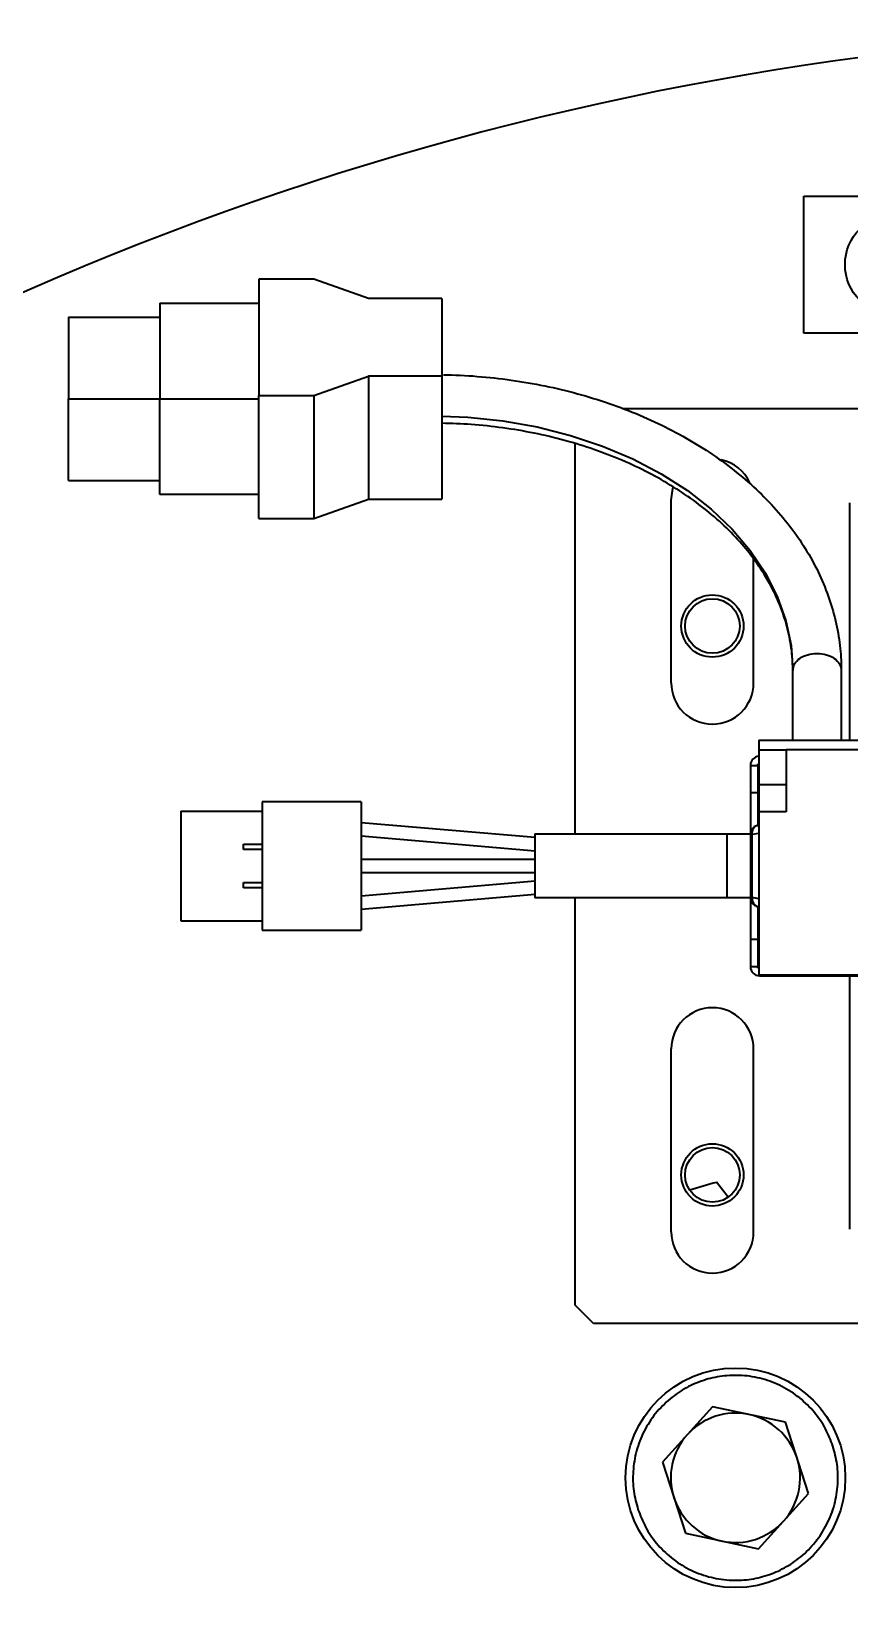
# Model space of a CAD drawing. Header units: millimetres. Extents: x -1052 to 3351, y 0 to 2015.
# Drawn here: x -252.885 to -251.562, y 1732.308 to 1734.842 of the extents above; entities that cross this region are included whole.
import ezdxf

# ---------------------------------------------------------------- set-up
doc = ezdxf.new("R2010")
doc.units = ezdxf.units.MM
doc.layers.add('AM_6', color=2, linetype='Continuous', lineweight=35)

msp = doc.modelspace()

# ---------------------------------------------------------------- linework, layer by layer
at = {"layer": 'AM_6'}
for p, q in [((-251.6358, 1734.3541), (-251.6358, 1734.576)), ((-251.6358, 1734.576), (-250.1566, 1734.576)), ((-252.4281, 1734.4416), (-252.5168, 1734.4416)), ((-252.5168, 1734.4416), (-252.5168, 1734.2533)), ((-252.3393, 1734.4102), (-252.4281, 1734.4416)), ((-252.6766, 1734.4029), (-252.6766, 1734.2481)), ((-252.6766, 1734.4029), (-252.5168, 1734.4029)), ((-252.221, 1734.4102), (-252.3393, 1734.4102)), ((-252.221, 1734.4102), (-252.221, 1734.2847)), ((-252.8245, 1734.3799), (-252.8245, 1734.2481)), ((-252.8245, 1734.3799), (-252.6766, 1734.3799)), ((-250.1566, 1734.3541), (-251.6358, 1734.3541)), ((-252.4281, 1734.2533), (-252.3393, 1734.2847)), ((-252.221, 1734.2847), (-252.3393, 1734.2847)), ((-252.3393, 1734.2847), (-252.3393, 1734.086)), ((-252.221, 1734.2847), (-252.221, 1734.086)), ((-252.8245, 1734.1163), (-252.8245, 1734.2481)), ((-252.8245, 1734.2481), (-252.6766, 1734.2481)), ((-252.6766, 1734.2481), (-252.5168, 1734.2481)), ((-252.6766, 1734.0933), (-252.6766, 1734.2481)), ((-252.5168, 1734.2533), (-252.4281, 1734.2533)), ((-252.5168, 1734.0546), (-252.5168, 1734.2533)), ((-252.4281, 1734.2533), (-252.4281, 1734.0546)), ((-251.929, 1734.2324), (-249.8164, 1734.2324)), ((-252.0056, 1733.5446), (-252.0056, 1734.1756)), ((-252.8245, 1734.1163), (-252.6766, 1734.1163)), ((-252.5168, 1734.0933), (-252.6766, 1734.0933)), ((-252.4281, 1734.0546), (-252.3393, 1734.086)), ((-252.3393, 1734.086), (-252.221, 1734.086)), ((-251.8503, 1733.7887), (-251.8503, 1734.0845)), ((-251.5618, 1733.6964), (-251.5618, 1734.0799)), ((-252.5168, 1734.0546), (-252.4281, 1734.0546)), ((-251.7172, 1733.7887), (-251.7172, 1733.9891)), ((-251.6537, 1733.6964), (-251.6537, 1733.8088)), ((-251.5753, 1733.8088), (-251.5753, 1733.6964)), ((-251.7087, 1733.6964), (-251.5312, 1733.6964)), ((-251.7087, 1733.6964), (-251.7087, 1733.6807)), ((-251.7087, 1733.6807), (-251.6644, 1733.6807)), ((-251.7087, 1733.6807), (-251.7087, 1733.6245)), ((-251.5312, 1733.6807), (-251.6644, 1733.6807)), ((-251.6644, 1733.6807), (-251.6644, 1733.5801)), ((-251.7223, 1733.6555), (-251.7223, 1733.6112)), ((-251.7101, 1733.6555), (-251.7101, 1733.6581)), ((-251.7101, 1733.6555), (-251.7101, 1733.6112)), ((-251.7087, 1733.6555), (-251.7101, 1733.6555)), ((-251.7101, 1733.6112), (-251.7223, 1733.6112)), ((-251.7223, 1733.6112), (-251.7223, 1733.544)), ((-251.7101, 1733.6112), (-251.7101, 1733.5585)), ((-251.7087, 1733.6245), (-251.6644, 1733.6245)), ((-251.7087, 1733.6245), (-251.7087, 1733.5801)), ((-252.3516, 1733.5964), (-252.5113, 1733.5964)), ((-252.5113, 1733.5964), (-252.5113, 1733.3893)), ((-252.3516, 1733.5964), (-252.3516, 1733.3893)), ((-252.643, 1733.5816), (-252.5113, 1733.5816)), ((-252.643, 1733.5816), (-252.643, 1733.4041)), ((-252.3516, 1733.5633), (-252.0701, 1733.5392)), ((-252.3516, 1733.5632), (-252.3502, 1733.5632)), ((-251.712, 1733.558), (-251.7101, 1733.5585)), ((-251.7101, 1733.5585), (-251.7087, 1733.5588)), ((-251.6644, 1733.5801), (-251.7087, 1733.5801)), ((-251.7087, 1733.5801), (-251.7087, 1733.3168)), ((-252.0701, 1733.5169), (-252.3516, 1733.541)), ((-252.0705, 1733.5446), (-251.7599, 1733.5446)), ((-252.0705, 1733.5446), (-252.0705, 1733.4928)), ((-251.7599, 1733.5446), (-251.7221, 1733.5446)), ((-251.7599, 1733.4411), (-251.7599, 1733.5446)), ((-251.7223, 1733.544), (-251.7192, 1733.544)), ((-251.7223, 1733.544), (-251.7223, 1733.4417)), ((-251.7192, 1733.544), (-251.7087, 1733.5458)), ((-251.7192, 1733.4417), (-251.7192, 1733.544)), ((-252.5417, 1733.5195), (-252.5417, 1733.5283)), ((-252.5417, 1733.5283), (-252.5113, 1733.5283)), ((-252.5113, 1733.5195), (-252.5417, 1733.5195)), ((-252.3516, 1733.5039), (-252.0702, 1733.5039)), ((-252.0702, 1733.4817), (-252.3516, 1733.4817)), ((-252.0705, 1733.4928), (-252.0705, 1733.4411)), ((-252.5417, 1733.4573), (-252.5417, 1733.4662)), ((-252.5417, 1733.4662), (-252.5113, 1733.4662)), ((-252.5113, 1733.4573), (-252.5417, 1733.4573)), ((-252.3516, 1733.4447), (-252.0701, 1733.4688)), ((-252.0701, 1733.4465), (-252.3516, 1733.4224)), ((-251.7599, 1733.4411), (-252.0705, 1733.4411)), ((-252.0056, 1732.7828), (-252.0056, 1733.4411)), ((-251.7217, 1733.4411), (-251.7599, 1733.4411)), ((-251.7223, 1733.4417), (-251.7223, 1733.3745)), ((-251.7087, 1733.4399), (-251.7192, 1733.4417)), ((-252.351, 1733.4224), (-252.3516, 1733.4224)), ((-251.7087, 1733.4269), (-251.7101, 1733.4272)), ((-251.7101, 1733.4272), (-251.7101, 1733.3745)), ((-252.643, 1733.4041), (-252.5113, 1733.4041)), ((-252.5113, 1733.3893), (-252.3516, 1733.3893)), ((-251.7223, 1733.3745), (-251.7101, 1733.3745)), ((-251.7223, 1733.3745), (-251.7223, 1733.3301)), ((-251.7101, 1733.3745), (-251.7101, 1733.3301)), ((-251.7087, 1733.3745), (-251.7101, 1733.3745)), ((-251.7101, 1733.3276), (-251.7101, 1733.3301)), ((-251.7101, 1733.3301), (-251.7087, 1733.3301)), ((-251.7087, 1733.3168), (-251.5312, 1733.3168)), ((-251.7075, 1733.3153), (-251.6484, 1733.3153)), ((-251.6484, 1733.3153), (-251.599, 1733.3153)), ((-251.599, 1733.3153), (-251.5323, 1733.3153)), ((-251.5618, 1732.9058), (-251.5618, 1733.3153)), ((-251.8503, 1732.9012), (-251.8503, 1733.197)), ((-251.7172, 1732.9012), (-251.7172, 1733.197)), ((-251.7583, 1732.9572), (-251.7768, 1732.9814)), ((-251.976, 1732.7532), (-252.0056, 1732.7828)), ((-251.0314, 1732.7532), (-251.976, 1732.7532)), ((-251.7837, 1732.6185), (-251.8645, 1732.5287)), ((-251.6656, 1732.5934), (-251.7837, 1732.6185)), ((-251.6283, 1732.4785), (-251.6656, 1732.5934)), ((-251.8645, 1732.5287), (-251.8272, 1732.4139)), ((-251.7091, 1732.3888), (-251.6283, 1732.4785)), ((-251.8272, 1732.4139), (-251.7091, 1732.3888))]:
    msp.add_line(p, q, dxfattribs=at)
for points in [[(-252.221, 1734.2202), (-252.1788, 1734.2184), (-252.1223, 1734.2125), (-252.0668, 1734.2026), (-252.0131, 1734.189), (-251.9614, 1734.1718), (-251.9124, 1734.151), (-251.8666, 1734.1269), (-251.8242, 1734.0998), (-251.7859, 1734.0699), (-251.7519, 1734.0375), (-251.7225, 1734.0028), (-251.6981, 1733.9663), (-251.6788, 1733.9283), (-251.6649, 1733.8891), (-251.6566, 1733.8491), (-251.6538, 1733.8088)], [(-251.8503, 1734.0845), (-251.8476, 1734.1033), (-251.8469, 1734.1054)]]:
    msp.add_lwpolyline(points, dxfattribs=at)
for centre, radius in [((-251.4879, 1734.4651), 0.0814), ((-251.7837, 1733.8808), 0.0503), ((-251.7837, 1733.8808), 0.0441), ((-251.7837, 1732.9933), 0.0503), ((-251.7837, 1732.9933), 0.0441), ((-251.7464, 1732.5036), 0.1775)]:
    msp.add_circle(centre, radius, dxfattribs=at)
for centre, radius, start, end in [((-250.8962, 1729.887), 4.9553, 0, 218.4103), ((-251.7837, 1734.0845), 0.0666, 24.6688, 77.7737), ((-251.7837, 1733.7887), 0.0666, 180, 0), ((-251.7075, 1733.6555), 0.0148, 94.6394, 180), ((-251.7064, 1733.4396), 0.013, 170.4601, 253.3361), ((-251.7075, 1733.3301), 0.0148, 180, 270), ((-251.6483, 1733.3251), 0.00974, 238.0042, 269.4763), ((-251.7837, 1733.197), 0.0666, 0, 180), ((-250.8962, 1729.887), 3.2172, 105.8858, 106.693), ((-251.7837, 1732.9012), 0.0666, 180, 0), ((-251.7464, 1732.5036), 0.1046, 78, 138), ((-251.7464, 1732.5036), 0.1046, 18, 78), ((-251.7464, 1732.5036), 0.1046, 138, 198), ((-251.7464, 1732.5036), 0.1046, 318, 18), ((-251.7464, 1732.5036), 0.1046, 198, 258), ((-251.7464, 1732.5036), 0.1046, 258, 318)]:
    msp.add_arc(centre, radius, start, end, dxfattribs=at)
for points, knots in [([(-252.2185, 1734.287), (-252.2165, 1734.287), (-252.1959, 1734.2869), (-252.1568, 1734.2843), (-252.1017, 1734.278), (-252.0477, 1734.2682), (-251.9949, 1734.2551), (-251.9438, 1734.2389), (-251.8947, 1734.2196), (-251.848, 1734.1973), (-251.804, 1734.1722), (-251.7631, 1734.1445), (-251.7256, 1734.1142), (-251.6917, 1734.0818), (-251.6617, 1734.0473), (-251.6359, 1734.011), (-251.6144, 1733.9733), (-251.5975, 1733.9343), (-251.5852, 1733.8946), (-251.5777, 1733.855), (-251.5754, 1733.8263), (-251.5754, 1733.8112), (-251.5754, 1733.8088)], [0, 0, 0, 0, 0.366761, 3.65593, 6.946432, 10.23793, 13.530738, 16.825084, 20.121051, 23.418503, 26.716998, 30.015302, 33.311846, 36.60445, 39.890354, 43.166419, 46.429558, 49.677369, 52.908848, 56.12497, 59.153486, 59.716125, 59.716125, 59.716125, 59.716125]), ([(-251.6539, 1733.809), (-251.6539, 1733.8136), (-251.654, 1733.83), (-251.6576, 1733.8582), (-251.6663, 1733.8934), (-251.6797, 1733.928), (-251.6975, 1733.9615), (-251.7196, 1733.9939), (-251.7457, 1734.0247), (-251.7757, 1734.0539), (-251.8093, 1734.0811), (-251.8464, 1734.1062), (-251.8865, 1734.1289), (-251.9294, 1734.1491), (-251.9748, 1734.1667), (-252.0224, 1734.1814), (-252.0716, 1734.1931), (-252.1222, 1734.2016), (-252.1721, 1734.2071), (-252.2052, 1734.2081), (-252.221, 1734.2086)], [0, 0, 0, 0, 1.176223, 4.241964, 7.3027, 10.347173, 13.369994, 16.37094, 19.353122, 22.320969, 25.278867, 28.230498, 31.17865, 34.125268, 37.071431, 40.017818, 42.964856, 45.912654, 48.861101, 51.542777, 51.542777, 51.542777, 51.542777]), ([(-252.351, 1733.562), (-252.351, 1733.5624), (-252.3511, 1733.5631), (-252.3511, 1733.5632), (-252.3511, 1733.5632)], [0, 0, 0, 0, 0.04019723, 0.08200805, 0.08200805, 0.08200805, 0.08200805]), ([(-252.351, 1733.4236), (-252.351, 1733.4233), (-252.3511, 1733.4226), (-252.3511, 1733.4225), (-252.3511, 1733.4224)], [0, 0, 0, 0, 0.04019462, 0.08199962, 0.08199962, 0.08199962, 0.08199962]), ([(-251.6548, 1733.3168), (-251.6538, 1733.3164), (-251.6517, 1733.3155), (-251.6495, 1733.3154), (-251.6484, 1733.3153)], [0, 0, 0, 0, 0.2243244, 0.4501137, 0.4501137, 0.4501137, 0.4501137]), ([(-251.6039, 1733.3168), (-251.6038, 1733.3167), (-251.6024, 1733.3155), (-251.6006, 1733.3154), (-251.599, 1733.3153)], [0, 0, 0, 0, 0.0348646, 0.3513576, 0.3513576, 0.3513576, 0.3513576]), ([(-251.5888, 1732.5548), (-251.5925, 1732.5643), (-251.6, 1732.5837), (-251.6183, 1732.6102), (-251.642, 1732.6337), (-251.6707, 1732.6523), (-251.7025, 1732.6646), (-251.7355, 1732.67), (-251.7676, 1732.6689), (-251.7979, 1732.6621), (-251.8264, 1732.6498), (-251.853, 1732.6318), (-251.8765, 1732.608), (-251.8951, 1732.5794), (-251.9074, 1732.5475), (-251.9127, 1732.5146), (-251.912, 1732.4823), (-251.9066, 1732.4622), (-251.904, 1732.4524)], [0, 0, 0, 0, 2.04892, 4.22057, 6.482504, 8.792439, 11.102374, 13.364308, 15.535958, 17.584878, 19.633798, 21.805448, 24.067382, 26.377317, 28.687252, 30.949186, 33.120836, 35.169756, 35.169756, 35.169756, 35.169756]), ([(-251.904, 1732.4524), (-251.9003, 1732.443), (-251.8928, 1732.4235), (-251.8745, 1732.397), (-251.8508, 1732.3735), (-251.8221, 1732.355), (-251.7903, 1732.3427), (-251.7573, 1732.3372), (-251.7252, 1732.3383), (-251.6949, 1732.3452), (-251.6664, 1732.3574), (-251.6398, 1732.3754), (-251.6163, 1732.3992), (-251.5977, 1732.4279), (-251.5854, 1732.4597), (-251.5801, 1732.4927), (-251.5809, 1732.5249), (-251.5862, 1732.545), (-251.5888, 1732.5548)], [0, 0, 0, 0, 2.04892, 4.22057, 6.482504, 8.792439, 11.102374, 13.364308, 15.535958, 17.584878, 19.633798, 21.805448, 24.067382, 26.377317, 28.687252, 30.949186, 33.120836, 35.169756, 35.169756, 35.169756, 35.169756])]:
    msp.add_open_spline(points, degree=3, knots=knots, dxfattribs=at)
for points in [[(-251.6537, 1733.8088), (-251.6532, 1733.8124), (-251.652, 1733.8197), (-251.6429, 1733.8289), (-251.63, 1733.8353), (-251.6197, 1733.8361), (-251.6145, 1733.8365)], [(-251.6145, 1733.8365), (-251.6094, 1733.8361), (-251.5991, 1733.8353), (-251.5862, 1733.8289), (-251.5771, 1733.8197), (-251.5759, 1733.8124), (-251.5753, 1733.8088)], [(-251.7223, 1733.6555), (-251.7222, 1733.6555), (-251.7218, 1733.6555), (-251.7191, 1733.6555), (-251.7151, 1733.6555), (-251.7118, 1733.6555), (-251.7101, 1733.6555)], [(-251.7101, 1733.5585), (-251.7118, 1733.558), (-251.7151, 1733.5571), (-251.7191, 1733.5536), (-251.7218, 1733.5491), (-251.7222, 1733.5457), (-251.7223, 1733.544)], [(-251.7192, 1733.544), (-251.7192, 1733.5455), (-251.7192, 1733.5486), (-251.7177, 1733.5528), (-251.7153, 1733.5562), (-251.7131, 1733.5574), (-251.712, 1733.558)], [(-251.7192, 1733.4417), (-251.7201, 1733.4417), (-251.7219, 1733.4417), (-251.7222, 1733.4417), (-251.7223, 1733.4417)], [(-251.7223, 1733.4417), (-251.7222, 1733.4403), (-251.722, 1733.4376), (-251.7207, 1733.4351), (-251.7201, 1733.4339)], [(-251.7201, 1733.4339), (-251.7195, 1733.4331), (-251.7183, 1733.4314), (-251.7159, 1733.4294), (-251.7131, 1733.4279), (-251.7111, 1733.4274), (-251.7101, 1733.4272)], [(-251.7223, 1733.3301), (-251.7222, 1733.3301), (-251.7218, 1733.3301), (-251.7191, 1733.3301), (-251.7151, 1733.3301), (-251.7118, 1733.3301), (-251.7101, 1733.3301)]]:
    msp.add_open_spline(points, degree=3, dxfattribs=at)

doc.saveas('drawing.dxf')
